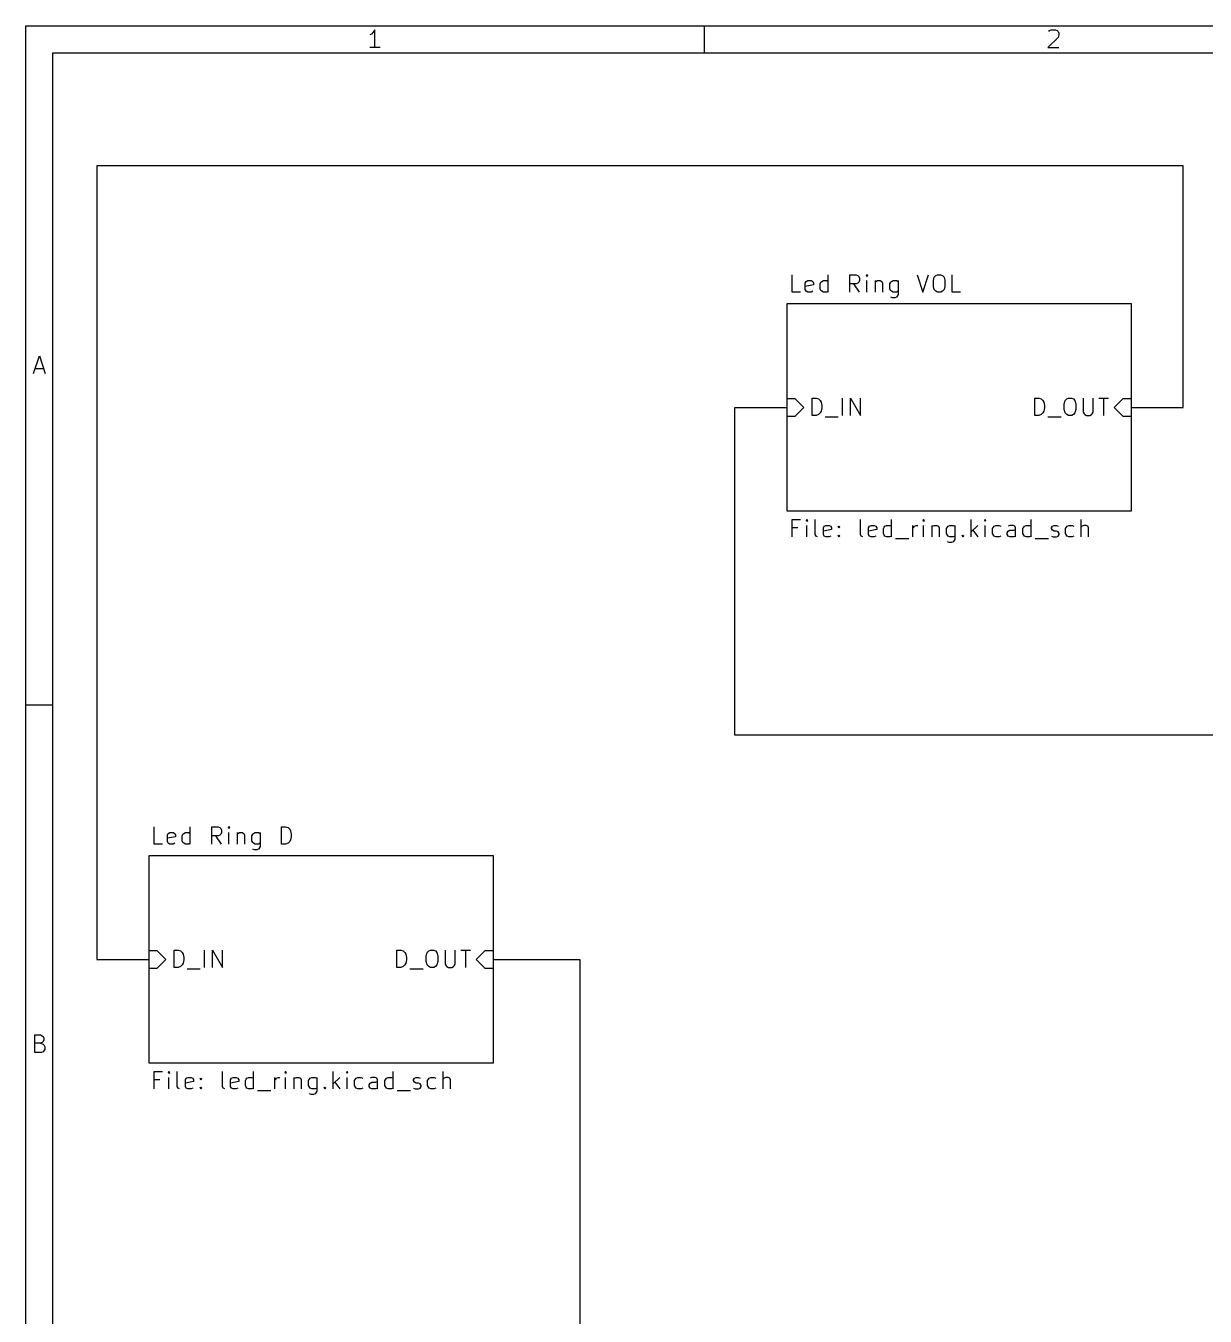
# Model space of a CAD drawing. Header units: millimetres. Extents: x 10 to 287, y -200 to -10.
# Drawn here: x 10 to 96.9, y -105 to -10 of the extents above; entities that cross this region are included whole.
import ezdxf

# ---------------------------------------------------------------- set-up
doc = ezdxf.new("R2010")
doc.units = ezdxf.units.MM
for name, color, linetype in [('GREENSIXTYFIVE', 129, 'CONTINUOUS'), ('LIGHTGREEN', 92, 'CONTINUOUS'), ('RED', 14, 'CONTINUOUS'), ('YELLOWTHREE', 44, 'CONTINUOUS')]:
    doc.layers.add(name, color=color, linetype=linetype)

msp = doc.modelspace()

# ---------------------------------------------------------------- linework, layer by layer
at = {"layer": 'GREENSIXTYFIVE', "linetype": 'CONTINUOUS'}
for p, q in [((66.4467, -29.6046), (66.4467, -28.3346)), ((69.1077, -29.6046), (69.1077, -28.3346)), ((70.68, -29.6046), (70.68, -28.3346)), ((70.68, -28.3346), (71.1638, -28.3346)), ((71.1638, -28.3346), (71.2848, -28.3951)), ((71.2848, -28.3951), (71.3453, -28.4556)), ((71.3453, -28.4556), (71.4057, -28.5765)), ((71.95, -28.3346), (71.8896, -28.3951)), ((71.8896, -28.3951), (71.95, -28.4556)), ((72.0105, -28.3951), (71.95, -28.3346)), ((71.95, -28.3346), (71.95, -28.4556)), ((71.95, -28.4556), (72.0105, -28.3951)), ((75.639, -28.3346), (76.0623, -29.6046)), ((76.0623, -29.6046), (76.4857, -28.3346)), ((76.909, -28.5161), (77.03, -28.3951)), ((77.03, -28.3951), (77.1509, -28.3346)), ((77.1509, -28.3346), (77.3928, -28.3346)), ((77.3928, -28.3346), (77.5138, -28.3951)), ((77.5138, -28.3951), (77.6347, -28.5161)), ((78.2395, -29.6046), (78.2395, -28.3346)), ((67.4144, -28.9394), (67.4748, -28.8184)), ((67.4144, -29.4232), (67.4144, -28.9394)), ((68.0191, -29.0603), (67.4144, -29.1813)), ((67.4748, -29.5442), (67.4144, -29.4232)), ((67.4748, -28.8184), (67.5958, -28.758)), ((67.5958, -28.758), (67.8377, -28.758)), ((67.8377, -28.758), (67.9586, -28.8184)), ((67.9586, -28.8184), (68.0191, -28.9394)), ((68.0191, -28.9394), (68.0191, -29.0603)), ((68.503, -28.9999), (68.5634, -28.8789)), ((68.503, -29.3627), (68.503, -28.9999)), ((68.5634, -29.4837), (68.503, -29.3627)), ((68.5634, -28.8789), (68.6239, -28.8184)), ((68.6239, -28.8184), (68.7449, -28.758)), ((68.7449, -28.758), (68.9868, -28.758)), ((68.9868, -28.758), (69.1077, -28.8184)), ((71.1638, -28.9999), (70.68, -28.9999)), ((71.4057, -29.6046), (70.9824, -28.9999)), ((71.2848, -28.9394), (71.1638, -28.9999)), ((71.3453, -28.8789), (71.2848, -28.9394)), ((71.4057, -28.758), (71.3453, -28.8789)), ((71.4057, -28.5765), (71.4057, -28.758)), ((71.95, -29.6046), (71.95, -28.758)), ((72.5548, -28.758), (72.5548, -29.6046)), ((72.5548, -28.8789), (72.6153, -28.8184)), ((72.6153, -28.8184), (72.7363, -28.758)), ((72.7363, -28.758), (72.9177, -28.758)), ((72.9177, -28.758), (73.0386, -28.8184)), ((73.0386, -28.8184), (73.0991, -28.9394)), ((73.0991, -28.9394), (73.0991, -29.6046)), ((73.6434, -28.9999), (73.7038, -28.8789)), ((73.6434, -29.3627), (73.6434, -28.9999)), ((73.7038, -29.4837), (73.6434, -29.3627)), ((73.7038, -28.8789), (73.7643, -28.8184)), ((73.7643, -28.8184), (73.8853, -28.758)), ((73.8853, -28.758), (74.1272, -28.758)), ((74.1272, -28.758), (74.2481, -28.8184)), ((74.2481, -28.758), (74.2481, -29.7861)), ((76.8486, -28.758), (76.909, -28.5161)), ((76.8486, -29.1813), (76.8486, -28.758)), ((76.909, -29.4232), (76.8486, -29.1813)), ((77.03, -29.5442), (76.909, -29.4232)), ((77.6347, -29.4232), (77.5138, -29.5442)), ((77.6347, -28.5161), (77.6952, -28.758)), ((77.6952, -29.1813), (77.6347, -29.4232)), ((77.6952, -28.758), (77.6952, -29.1813)), ((67.0515, -29.6046), (66.4467, -29.6046)), ((67.5958, -29.6046), (67.4748, -29.5442)), ((67.8377, -29.6046), (67.5958, -29.6046)), ((67.9586, -29.5442), (67.8377, -29.6046)), ((68.6239, -29.5442), (68.5634, -29.4837)), ((68.7449, -29.6046), (68.6239, -29.5442)), ((68.9868, -29.6046), (68.7449, -29.6046)), ((69.1077, -29.5442), (68.9868, -29.6046)), ((73.7643, -29.5442), (73.7038, -29.4837)), ((73.8248, -30.028), (73.7038, -29.9675)), ((73.8853, -29.6046), (73.7643, -29.5442)), ((74.0062, -30.028), (73.8248, -30.028)), ((74.1272, -29.6046), (73.8853, -29.6046)), ((74.1272, -29.9675), (74.0062, -30.028)), ((74.2481, -29.5442), (74.1272, -29.6046)), ((74.1876, -29.907), (74.1272, -29.9675)), ((74.2481, -29.7861), (74.1876, -29.907)), ((77.1509, -29.6046), (77.03, -29.5442)), ((77.3928, -29.6046), (77.1509, -29.6046)), ((77.5138, -29.5442), (77.3928, -29.6046)), ((78.8443, -29.6046), (78.2395, -29.6046)), ((66.675, -37.465), (66.04, -37.465)), ((66.04, -37.465), (66.04, -38.735)), ((67.31, -38.1), (66.675, -37.465)), ((67.9072, -38.6792), (67.9072, -37.4092)), ((67.9072, -37.4092), (68.2096, -37.4092)), ((68.2096, -37.4092), (68.391, -37.4697)), ((68.391, -37.4697), (68.512, -37.5907)), ((68.512, -37.5907), (68.5725, -37.7116)), ((68.5725, -37.7116), (68.6329, -37.9535)), ((68.6329, -37.9535), (68.6329, -38.1349)), ((70.1448, -38.6792), (70.1448, -37.4092)), ((70.7496, -38.6792), (70.7496, -37.4092)), ((70.7496, -37.4092), (71.4753, -38.6792)), ((71.4753, -38.6792), (71.4753, -37.4092)), ((84.3112, -38.6792), (84.3112, -37.4092)), ((84.3112, -37.4092), (84.6136, -37.4092)), ((84.6136, -37.4092), (84.795, -37.4697)), ((84.795, -37.4697), (84.916, -37.5907)), ((84.916, -37.5907), (84.9765, -37.7116)), ((84.9765, -37.7116), (85.0369, -37.9535)), ((85.0369, -37.9535), (85.0369, -38.1349)), ((86.4884, -37.8326), (86.5488, -37.5907)), ((86.4884, -38.2559), (86.4884, -37.8326)), ((86.5488, -37.5907), (86.6698, -37.4697)), ((86.6698, -37.4697), (86.7907, -37.4092)), ((86.7907, -37.4092), (87.0326, -37.4092)), ((87.0326, -37.4092), (87.1536, -37.4697)), ((87.1536, -37.4697), (87.2745, -37.5907)), ((87.2745, -37.5907), (87.335, -37.8326)), ((87.335, -37.8326), (87.335, -38.2559)), ((87.8793, -37.4092), (87.8793, -38.4373)), ((88.605, -38.4373), (88.605, -37.4092)), ((89.0284, -37.4092), (89.7541, -37.4092)), ((89.3913, -38.6792), (89.3913, -37.4092)), ((90.805, -37.465), (90.17, -38.1)), ((91.44, -37.465), (90.805, -37.465)), ((91.44, -38.735), (91.44, -37.465)), ((66.04, -38.735), (66.675, -38.735)), ((66.675, -38.735), (67.31, -38.1)), ((68.2096, -38.6792), (67.9072, -38.6792)), ((68.391, -38.6188), (68.2096, -38.6792)), ((68.512, -38.4978), (68.391, -38.6188)), ((68.5725, -38.3768), (68.512, -38.4978)), ((68.6329, -38.1349), (68.5725, -38.3768)), ((68.8749, -38.8002), (69.8425, -38.8002)), ((84.6136, -38.6792), (84.3112, -38.6792)), ((84.795, -38.6188), (84.6136, -38.6792)), ((84.916, -38.4978), (84.795, -38.6188)), ((84.9765, -38.3768), (84.916, -38.4978)), ((85.0369, -38.1349), (84.9765, -38.3768)), ((85.2789, -38.8002), (86.2465, -38.8002)), ((86.5488, -38.4978), (86.4884, -38.2559)), ((86.6698, -38.6188), (86.5488, -38.4978)), ((86.7907, -38.6792), (86.6698, -38.6188)), ((87.0326, -38.6792), (86.7907, -38.6792)), ((87.1536, -38.6188), (87.0326, -38.6792)), ((87.2745, -38.4978), (87.1536, -38.6188)), ((87.335, -38.2559), (87.2745, -38.4978)), ((87.8793, -38.4373), (87.9398, -38.5583)), ((87.9398, -38.5583), (88.0003, -38.6188)), ((88.0003, -38.6188), (88.1212, -38.6792)), ((88.1212, -38.6792), (88.3631, -38.6792)), ((88.3631, -38.6792), (88.4841, -38.6188)), ((88.4841, -38.6188), (88.5446, -38.5583)), ((88.5446, -38.5583), (88.605, -38.4373)), ((90.17, -38.1), (90.805, -38.735)), ((90.805, -38.735), (91.44, -38.735)), ((19.4567, -70.2446), (19.4567, -68.9746)), ((22.1177, -70.2446), (22.1177, -68.9746)), ((23.69, -70.2446), (23.69, -68.9746)), ((23.69, -68.9746), (24.1738, -68.9746)), ((24.1738, -68.9746), (24.2948, -69.0351)), ((24.2948, -69.0351), (24.3553, -69.0956)), ((24.3553, -69.0956), (24.4157, -69.2165)), ((24.4157, -69.2165), (24.4157, -69.398)), ((24.96, -68.9746), (24.8996, -69.0351)), ((24.8996, -69.0351), (24.96, -69.0956)), ((25.0205, -69.0351), (24.96, -68.9746)), ((24.96, -68.9746), (24.96, -69.0956)), ((24.96, -69.0956), (25.0205, -69.0351)), ((28.8304, -70.2446), (28.8304, -68.9746)), ((28.8304, -68.9746), (29.1328, -68.9746)), ((29.1328, -68.9746), (29.3142, -69.0351)), ((29.3142, -69.0351), (29.4352, -69.1561)), ((29.4352, -69.1561), (29.4957, -69.277)), ((29.4957, -69.277), (29.5561, -69.5189)), ((20.0615, -70.2446), (19.4567, -70.2446)), ((20.4244, -69.5794), (20.4848, -69.4584)), ((20.4244, -70.0632), (20.4244, -69.5794)), ((21.0291, -69.7003), (20.4244, -69.8213)), ((20.4848, -70.1842), (20.4244, -70.0632)), ((20.4848, -69.4584), (20.6058, -69.398)), ((20.6058, -70.2446), (20.4848, -70.1842)), ((20.6058, -69.398), (20.8477, -69.398)), ((20.8477, -70.2446), (20.6058, -70.2446)), ((20.8477, -69.398), (20.9686, -69.4584)), ((20.9686, -70.1842), (20.8477, -70.2446)), ((20.9686, -69.4584), (21.0291, -69.5794)), ((21.0291, -69.5794), (21.0291, -69.7003)), ((21.513, -69.6399), (21.5734, -69.5189)), ((21.513, -70.0027), (21.513, -69.6399)), ((21.5734, -70.1237), (21.513, -70.0027)), ((21.5734, -69.5189), (21.6339, -69.4584)), ((21.6339, -70.1842), (21.5734, -70.1237)), ((21.6339, -69.4584), (21.7549, -69.398)), ((21.7549, -70.2446), (21.6339, -70.1842)), ((21.7549, -69.398), (21.9968, -69.398)), ((21.9968, -70.2446), (21.7549, -70.2446)), ((21.9968, -69.398), (22.1177, -69.4584)), ((22.1177, -70.1842), (21.9968, -70.2446)), ((24.1738, -69.6399), (23.69, -69.6399)), ((24.4157, -70.2446), (23.9924, -69.6399)), ((24.2948, -69.5794), (24.1738, -69.6399)), ((24.3553, -69.5189), (24.2948, -69.5794)), ((24.4157, -69.398), (24.3553, -69.5189)), ((24.96, -70.2446), (24.96, -69.398)), ((25.5648, -69.398), (25.5648, -70.2446)), ((25.5648, -69.5189), (25.6253, -69.4584)), ((25.6253, -69.4584), (25.7463, -69.398)), ((25.7463, -69.398), (25.9277, -69.398)), ((25.9277, -69.398), (26.0486, -69.4584)), ((26.0486, -69.4584), (26.1091, -69.5794)), ((26.1091, -69.5794), (26.1091, -70.2446)), ((26.6534, -69.6399), (26.7138, -69.5189)), ((26.6534, -70.0027), (26.6534, -69.6399)), ((26.7138, -70.1237), (26.6534, -70.0027)), ((26.7138, -69.5189), (26.7743, -69.4584)), ((26.7743, -70.1842), (26.7138, -70.1237)), ((26.7743, -69.4584), (26.8953, -69.398)), ((26.8953, -70.2446), (26.7743, -70.1842)), ((26.8953, -69.398), (27.1372, -69.398)), ((27.1372, -70.2446), (26.8953, -70.2446)), ((27.1372, -69.398), (27.2581, -69.4584)), ((27.2581, -70.1842), (27.1372, -70.2446)), ((27.2581, -69.398), (27.2581, -70.4261)), ((29.1328, -70.2446), (28.8304, -70.2446)), ((29.3142, -70.1842), (29.1328, -70.2446)), ((29.4352, -70.0632), (29.3142, -70.1842)), ((29.4957, -69.9422), (29.4352, -70.0632)), ((29.5561, -69.7003), (29.4957, -69.9422)), ((29.5561, -69.5189), (29.5561, -69.7003)), ((26.8348, -70.668), (26.7138, -70.6075)), ((27.0162, -70.668), (26.8348, -70.668)), ((27.1372, -70.6075), (27.0162, -70.668)), ((27.1976, -70.547), (27.1372, -70.6075)), ((27.2581, -70.4261), (27.1976, -70.547)), ((19.685, -78.105), (19.05, -78.105)), ((19.05, -78.105), (19.05, -79.375)), ((20.32, -78.74), (19.685, -78.105)), ((19.685, -79.375), (20.32, -78.74)), ((20.9172, -79.3192), (20.9172, -78.0492)), ((20.9172, -78.0492), (21.2196, -78.0492)), ((21.2196, -78.0492), (21.401, -78.1097)), ((21.401, -78.1097), (21.522, -78.2307)), ((21.522, -78.2307), (21.5825, -78.3516)), ((21.5825, -78.3516), (21.6429, -78.5935)), ((21.6429, -78.7749), (21.5825, -79.0168)), ((21.6429, -78.5935), (21.6429, -78.7749)), ((23.1548, -79.3192), (23.1548, -78.0492)), ((23.7596, -79.3192), (23.7596, -78.0492)), ((23.7596, -78.0492), (24.4853, -79.3192)), ((24.4853, -79.3192), (24.4853, -78.0492)), ((37.3212, -79.3192), (37.3212, -78.0492)), ((37.3212, -78.0492), (37.6236, -78.0492)), ((37.6236, -78.0492), (37.805, -78.1097)), ((37.805, -78.1097), (37.926, -78.2307)), ((37.926, -78.2307), (37.9865, -78.3516)), ((37.9865, -78.3516), (38.0469, -78.5935)), ((38.0469, -78.7749), (37.9865, -79.0168)), ((38.0469, -78.5935), (38.0469, -78.7749)), ((39.4984, -78.4726), (39.5588, -78.2307)), ((39.4984, -78.8959), (39.4984, -78.4726)), ((39.5588, -78.2307), (39.6798, -78.1097)), ((39.6798, -78.1097), (39.8007, -78.0492)), ((39.8007, -78.0492), (40.0426, -78.0492)), ((40.0426, -78.0492), (40.1636, -78.1097)), ((40.1636, -78.1097), (40.2845, -78.2307)), ((40.2845, -78.2307), (40.345, -78.4726)), ((40.345, -78.4726), (40.345, -78.8959)), ((40.8893, -78.0492), (40.8893, -79.0773)), ((41.615, -79.0773), (41.615, -78.0492)), ((42.0384, -78.0492), (42.7641, -78.0492)), ((42.4013, -79.3192), (42.4013, -78.0492)), ((43.815, -78.105), (43.18, -78.74)), ((43.18, -78.74), (43.815, -79.375)), ((44.45, -78.105), (43.815, -78.105)), ((44.45, -79.375), (44.45, -78.105)), ((19.05, -79.375), (19.685, -79.375)), ((21.2196, -79.3192), (20.9172, -79.3192)), ((21.401, -79.2588), (21.2196, -79.3192)), ((21.522, -79.1378), (21.401, -79.2588)), ((21.5825, -79.0168), (21.522, -79.1378)), ((21.8849, -79.4402), (22.8525, -79.4402)), ((37.6236, -79.3192), (37.3212, -79.3192)), ((37.805, -79.2588), (37.6236, -79.3192)), ((37.926, -79.1378), (37.805, -79.2588)), ((37.9865, -79.0168), (37.926, -79.1378)), ((38.2889, -79.4402), (39.2565, -79.4402)), ((39.5588, -79.1378), (39.4984, -78.8959)), ((39.6798, -79.2588), (39.5588, -79.1378)), ((39.8007, -79.3192), (39.6798, -79.2588)), ((40.0426, -79.3192), (39.8007, -79.3192)), ((40.1636, -79.2588), (40.0426, -79.3192)), ((40.2845, -79.1378), (40.1636, -79.2588)), ((40.345, -78.8959), (40.2845, -79.1378)), ((40.8893, -79.0773), (40.9498, -79.1983)), ((40.9498, -79.1983), (41.0103, -79.2588)), ((41.0103, -79.2588), (41.1312, -79.3192)), ((41.1312, -79.3192), (41.3731, -79.3192)), ((41.3731, -79.3192), (41.4941, -79.2588)), ((41.4941, -79.2588), (41.5546, -79.1983)), ((41.5546, -79.1983), (41.615, -79.0773)), ((43.815, -79.375), (44.45, -79.375))]:
    msp.add_line(p, q, dxfattribs=at)
at = {"layer": 'LIGHTGREEN', "linetype": 'CONTINUOUS'}
for p, q in [((95.25, -20.32), (15.24, -20.32)), ((15.24, -20.32), (15.24, -78.74)), ((95.25, -38.1), (95.25, -20.32)), ((62.23, -62.23), (62.23, -38.1)), ((62.23, -38.1), (66.04, -38.1)), ((91.44, -38.1), (95.25, -38.1)), ((160.02, -62.23), (62.23, -62.23)), ((15.24, -78.74), (19.05, -78.74)), ((44.45, -78.74), (50.8, -78.74)), ((50.8, -78.74), (50.8, -109.22))]:
    msp.add_line(p, q, dxfattribs=at)
at = {"layer": 'RED', "linetype": 'CONTINUOUS'}
for p, q in [((10, -10), (287.0022, -10)), ((10, -200.0072), (10, -10)), ((35.7176, -10.2937), (35.5938, -10.4794)), ((35.7176, -11.5937), (35.7176, -10.2937)), ((60, -12), (60, -10)), ((85.3462, -10.4175), (85.4081, -10.3556)), ((85.4081, -10.3556), (85.5319, -10.2937)), ((85.5319, -10.2937), (85.8414, -10.2937)), ((85.8414, -10.2937), (85.9652, -10.3556)), ((85.9652, -10.3556), (86.0271, -10.4175)), ((86.0271, -10.4175), (86.089, -10.5413)), ((35.47, -10.6032), (35.3462, -10.6651)), ((35.5938, -10.4794), (35.47, -10.6032)), ((86.0271, -10.8508), (85.2843, -11.5937)), ((86.089, -10.6651), (86.0271, -10.8508)), ((86.089, -10.5413), (86.089, -10.6651)), ((12, -12), (285.0022, -12)), ((12, -198.0072), (12, -12)), ((36.089, -11.5937), (35.3462, -11.5937)), ((85.2843, -11.5937), (86.089, -11.5937)), ((66.04, -30.48), (66.04, -45.72)), ((91.44, -30.48), (66.04, -30.48)), ((66.04, -30.48), (66.04, -45.72)), ((91.44, -30.48), (66.04, -30.48)), ((91.44, -45.72), (91.44, -30.48)), ((91.44, -45.72), (91.44, -30.48)), ((10.5667, -35.5937), (11, -34.2937)), ((11, -34.2937), (11.4333, -35.5937)), ((10.6905, -35.2222), (11.3095, -35.2222)), ((66.04, -45.72), (91.44, -45.72)), ((66.04, -45.72), (91.44, -45.72)), ((10, -60), (12, -60)), ((19.05, -71.12), (19.05, -86.36)), ((44.45, -71.12), (19.05, -71.12)), ((19.05, -71.12), (19.05, -86.36)), ((44.45, -71.12), (19.05, -71.12)), ((44.45, -86.36), (44.45, -71.12)), ((44.45, -86.36), (44.45, -71.12)), ((10.6595, -85.5937), (10.6595, -84.2937)), ((10.6595, -84.2937), (11.0928, -84.2937)), ((11.0928, -84.2937), (11.2166, -84.3556)), ((11.2166, -84.3556), (11.2785, -84.4175)), ((11.2785, -84.4175), (11.3404, -84.5413)), ((11.3404, -84.5413), (11.3404, -84.6651)), ((11.0928, -84.9127), (10.6595, -84.9127)), ((11.2166, -84.8508), (11.0928, -84.9127)), ((11.0928, -84.9127), (11.2785, -84.9746)), ((11.2785, -84.7889), (11.2166, -84.8508)), ((11.3404, -84.6651), (11.2785, -84.7889)), ((11.2785, -84.9746), (11.3404, -85.0365)), ((11.3404, -85.4698), (11.2785, -85.5318)), ((11.3404, -85.0365), (11.4023, -85.1603)), ((11.4023, -85.346), (11.3404, -85.4698)), ((11.4023, -85.1603), (11.4023, -85.346)), ((11.1547, -85.5937), (10.6595, -85.5937)), ((11.2785, -85.5318), (11.1547, -85.5937)), ((19.05, -86.36), (44.45, -86.36)), ((19.05, -86.36), (44.45, -86.36))]:
    msp.add_line(p, q, dxfattribs=at)
at = {"layer": 'YELLOWTHREE', "linetype": 'CONTINUOUS'}
for p, q in [((66.4467, -47.6267), (66.4467, -46.3567)), ((66.4467, -46.3567), (67.0515, -46.3567)), ((67.5353, -46.3567), (67.4749, -46.4172)), ((67.4749, -46.4172), (67.5353, -46.4777)), ((67.5958, -46.4172), (67.5353, -46.3567)), ((67.5353, -46.3567), (67.5353, -46.4777)), ((67.5353, -46.4777), (67.5958, -46.4172)), ((68.1401, -47.4453), (68.1401, -46.3567)), ((71.4663, -47.4453), (71.4663, -46.3567)), ((73.7644, -47.6267), (73.7644, -46.3567)), ((76.1229, -46.3567), (76.0625, -46.4172)), ((76.0625, -46.4172), (76.1229, -46.4777)), ((76.1834, -46.4172), (76.1229, -46.3567)), ((76.1229, -46.3567), (76.1229, -46.4777)), ((76.1229, -46.4777), (76.1834, -46.4172)), ((79.6305, -47.6267), (79.6305, -46.3567)), ((80.6586, -46.3567), (80.5982, -46.4172)), ((80.5982, -46.4172), (80.6586, -46.4777)), ((80.7191, -46.4172), (80.6586, -46.3567)), ((80.6586, -46.3567), (80.6586, -46.4777)), ((80.6586, -46.4777), (80.7191, -46.4172)), ((84.0453, -47.6267), (84.0453, -46.3567)), ((87.7343, -47.6267), (87.7343, -46.3567)), ((66.8701, -46.9615), (66.4467, -46.9615)), ((67.5353, -47.6267), (67.5353, -46.7801)), ((68.2006, -47.5663), (68.1401, -47.4453)), ((68.7449, -46.9615), (68.8053, -46.8405)), ((68.7449, -47.4453), (68.7449, -46.9615)), ((69.3496, -47.0824), (68.7449, -47.2034)), ((68.8053, -47.5663), (68.7449, -47.4453)), ((68.8053, -46.8405), (68.9263, -46.7801)), ((68.9263, -46.7801), (69.1682, -46.7801)), ((69.1682, -46.7801), (69.2891, -46.8405)), ((69.2891, -46.8405), (69.3496, -46.9615)), ((69.3496, -46.9615), (69.3496, -47.0824)), ((69.8335, -46.901), (69.8939, -46.8405)), ((69.8939, -46.9615), (69.8335, -46.901)), ((69.8939, -46.8405), (69.9544, -46.901)), ((69.8939, -46.8405), (69.8939, -46.9615)), ((69.9544, -46.901), (69.8939, -46.9615)), ((71.5268, -47.5663), (71.4663, -47.4453)), ((72.0711, -46.9615), (72.1315, -46.8405)), ((72.0711, -47.4453), (72.0711, -46.9615)), ((72.6758, -47.0824), (72.0711, -47.2034)), ((72.1315, -47.5663), (72.0711, -47.4453)), ((72.1315, -46.8405), (72.2525, -46.7801)), ((72.2525, -46.7801), (72.4944, -46.7801)), ((72.4944, -46.7801), (72.6153, -46.8405)), ((72.6153, -46.8405), (72.6758, -46.9615)), ((72.6758, -46.9615), (72.6758, -47.0824)), ((73.1597, -47.022), (73.2201, -46.901)), ((73.1597, -47.3848), (73.1597, -47.022)), ((73.2201, -47.5058), (73.1597, -47.3848)), ((73.2201, -46.901), (73.2806, -46.8405)), ((73.2806, -46.8405), (73.4016, -46.7801)), ((73.4016, -46.7801), (73.6435, -46.7801)), ((73.6435, -46.7801), (73.7644, -46.8405)), ((75.3367, -47.6267), (75.3367, -46.7801)), ((75.3367, -47.022), (75.3972, -46.901)), ((75.3972, -46.901), (75.4577, -46.8405)), ((75.4577, -46.8405), (75.5786, -46.7801)), ((75.5786, -46.7801), (75.6996, -46.7801)), ((76.1229, -47.6267), (76.1229, -46.7801)), ((76.7277, -46.7801), (76.7277, -47.6267)), ((76.7277, -46.901), (76.7882, -46.8405)), ((76.7882, -46.8405), (76.9092, -46.7801)), ((76.9092, -46.7801), (77.0906, -46.7801)), ((77.0906, -46.7801), (77.2115, -46.8405)), ((77.2115, -46.8405), (77.272, -46.9615)), ((77.272, -46.9615), (77.272, -47.6267)), ((77.8163, -47.022), (77.8767, -46.901)), ((77.8163, -47.3848), (77.8163, -47.022)), ((77.8767, -47.5058), (77.8163, -47.3848)), ((77.8767, -46.901), (77.9372, -46.8405)), ((77.9372, -46.8405), (78.0582, -46.7801)), ((78.0582, -46.7801), (78.3001, -46.7801)), ((78.3001, -46.7801), (78.421, -46.8405)), ((78.421, -46.7801), (78.421, -47.8082)), ((80.1143, -46.7801), (79.6305, -47.2639)), ((79.7515, -47.1429), (80.1143, -47.6267)), ((80.6586, -47.6267), (80.6586, -46.7801)), ((81.203, -47.022), (81.2634, -46.901)), ((81.203, -47.3848), (81.203, -47.022)), ((81.2634, -47.5058), (81.203, -47.3848)), ((81.2634, -46.901), (81.3239, -46.8405)), ((81.3239, -46.8405), (81.4449, -46.7801)), ((81.4449, -46.7801), (81.6868, -46.7801)), ((81.6868, -46.7801), (81.8077, -46.8405)), ((82.2916, -47.3243), (82.352, -47.2034)), ((82.2916, -47.4453), (82.2916, -47.3243)), ((82.352, -47.5663), (82.2916, -47.4453)), ((82.473, -46.7801), (82.352, -46.8405)), ((82.352, -47.2034), (82.473, -47.1429)), ((82.7149, -46.7801), (82.473, -46.7801)), ((82.473, -47.1429), (82.7754, -47.1429)), ((82.8358, -46.8405), (82.7149, -46.7801)), ((82.7754, -47.1429), (82.8963, -47.0824)), ((82.8963, -46.9615), (82.8358, -46.8405)), ((82.8963, -47.6267), (82.8963, -46.9615)), ((83.4406, -47.022), (83.501, -46.901)), ((83.4406, -47.3848), (83.4406, -47.022)), ((83.501, -47.5058), (83.4406, -47.3848)), ((83.501, -46.901), (83.5615, -46.8405)), ((83.5615, -46.8405), (83.6825, -46.7801)), ((83.6825, -46.7801), (83.9244, -46.7801)), ((83.9244, -46.7801), (84.0453, -46.8405)), ((85.5572, -46.9615), (85.6176, -46.8405)), ((85.5572, -47.022), (85.5572, -46.9615)), ((85.6176, -47.1429), (85.5572, -47.022)), ((85.6176, -46.8405), (85.7386, -46.7801)), ((85.7386, -47.2034), (85.6176, -47.1429)), ((85.7386, -46.7801), (85.92, -46.7801)), ((85.92, -47.2034), (85.7386, -47.2034)), ((85.92, -46.7801), (86.041, -46.8405)), ((86.041, -47.2639), (85.92, -47.2034)), ((86.1014, -47.3848), (86.041, -47.2639)), ((86.041, -47.5663), (86.1014, -47.4453)), ((86.1014, -47.4453), (86.1014, -47.3848)), ((86.5853, -47.022), (86.6457, -46.901)), ((86.5853, -47.3848), (86.5853, -47.022)), ((86.6457, -47.5058), (86.5853, -47.3848)), ((86.6457, -46.901), (86.7062, -46.8405)), ((86.7062, -46.8405), (86.8272, -46.7801)), ((86.8272, -46.7801), (87.0691, -46.7801)), ((87.0691, -46.7801), (87.19, -46.8405)), ((87.7948, -46.8405), (87.7343, -46.901)), ((87.9158, -46.7801), (87.7948, -46.8405)), ((88.0972, -46.7801), (87.9158, -46.7801)), ((88.2181, -46.8405), (88.0972, -46.7801)), ((88.2786, -46.9615), (88.2181, -46.8405)), ((88.2786, -47.6267), (88.2786, -46.9615)), ((68.3216, -47.6267), (68.2006, -47.5663)), ((68.9263, -47.6267), (68.8053, -47.5663)), ((69.1682, -47.6267), (68.9263, -47.6267)), ((69.2891, -47.5663), (69.1682, -47.6267)), ((69.8335, -47.5663), (69.8939, -47.5058)), ((69.8939, -47.6267), (69.8335, -47.5663)), ((69.8939, -47.5058), (69.9544, -47.5663)), ((69.8939, -47.5058), (69.8939, -47.6267)), ((69.9544, -47.5663), (69.8939, -47.6267)), ((71.6478, -47.6267), (71.5268, -47.5663)), ((72.2525, -47.6267), (72.1315, -47.5663)), ((72.4944, -47.6267), (72.2525, -47.6267)), ((72.6153, -47.5663), (72.4944, -47.6267)), ((73.2806, -47.5663), (73.2201, -47.5058)), ((73.4016, -47.6267), (73.2806, -47.5663)), ((73.6435, -47.6267), (73.4016, -47.6267)), ((73.7644, -47.5663), (73.6435, -47.6267)), ((74.0668, -47.7477), (75.0344, -47.7477)), ((77.9372, -47.5663), (77.8767, -47.5058)), ((77.9977, -48.0501), (77.8767, -47.9896)), ((78.0582, -47.6267), (77.9372, -47.5663)), ((78.1791, -48.0501), (77.9977, -48.0501)), ((78.3001, -47.6267), (78.0582, -47.6267)), ((78.3001, -47.9896), (78.1791, -48.0501)), ((78.421, -47.5663), (78.3001, -47.6267)), ((78.3605, -47.9291), (78.3001, -47.9896)), ((78.421, -47.8082), (78.3605, -47.9291)), ((78.9653, -47.5663), (79.0257, -47.5058)), ((79.0257, -47.6267), (78.9653, -47.5663)), ((79.0257, -47.5058), (79.0862, -47.5663)), ((79.0257, -47.5058), (79.0257, -47.6267)), ((79.0862, -47.5663), (79.0257, -47.6267)), ((81.3239, -47.5663), (81.2634, -47.5058)), ((81.4449, -47.6267), (81.3239, -47.5663)), ((81.6868, -47.6267), (81.4449, -47.6267)), ((81.8077, -47.5663), (81.6868, -47.6267)), ((82.473, -47.6267), (82.352, -47.5663)), ((82.7754, -47.6267), (82.473, -47.6267)), ((82.8963, -47.5663), (82.7754, -47.6267)), ((83.5615, -47.5663), (83.501, -47.5058)), ((83.6825, -47.6267), (83.5615, -47.5663)), ((83.9244, -47.6267), (83.6825, -47.6267)), ((84.0453, -47.5663), (83.9244, -47.6267)), ((84.3477, -47.7477), (85.3153, -47.7477)), ((85.5572, -47.5663), (85.6781, -47.6267)), ((85.6781, -47.6267), (85.92, -47.6267)), ((85.92, -47.6267), (86.041, -47.5663)), ((86.7062, -47.5663), (86.6457, -47.5058)), ((86.8272, -47.6267), (86.7062, -47.5663)), ((87.0691, -47.6267), (86.8272, -47.6267)), ((87.19, -47.5663), (87.0691, -47.6267)), ((19.4567, -88.2667), (19.4567, -86.9967)), ((19.4567, -86.9967), (20.0615, -86.9967)), ((20.5453, -86.9967), (20.4849, -87.0572)), ((20.4849, -87.0572), (20.5453, -87.1177)), ((20.6058, -87.0572), (20.5453, -86.9967)), ((20.5453, -86.9967), (20.5453, -87.1177)), ((20.5453, -87.1177), (20.6058, -87.0572)), ((21.1501, -88.0853), (21.1501, -86.9967)), ((24.4763, -88.0853), (24.4763, -86.9967)), ((26.7744, -88.2667), (26.7744, -86.9967)), ((29.1329, -86.9967), (29.0725, -87.0572)), ((29.0725, -87.0572), (29.1329, -87.1177)), ((29.1934, -87.0572), (29.1329, -86.9967)), ((29.1329, -86.9967), (29.1329, -87.1177)), ((29.1329, -87.1177), (29.1934, -87.0572)), ((32.6405, -88.2667), (32.6405, -86.9967)), ((33.6686, -86.9967), (33.6082, -87.0572)), ((33.6082, -87.0572), (33.6686, -87.1177)), ((33.7291, -87.0572), (33.6686, -86.9967)), ((33.6686, -86.9967), (33.6686, -87.1177)), ((33.6686, -87.1177), (33.7291, -87.0572)), ((37.0553, -88.2667), (37.0553, -86.9967)), ((40.7443, -88.2667), (40.7443, -86.9967)), ((19.8801, -87.6015), (19.4567, -87.6015)), ((20.5453, -88.2667), (20.5453, -87.4201)), ((21.2106, -88.2063), (21.1501, -88.0853)), ((21.3316, -88.2667), (21.2106, -88.2063)), ((21.7549, -87.6015), (21.8153, -87.4805)), ((21.7549, -88.0853), (21.7549, -87.6015)), ((22.3596, -87.7224), (21.7549, -87.8434)), ((21.8153, -88.2063), (21.7549, -88.0853)), ((21.8153, -87.4805), (21.9363, -87.4201)), ((21.9363, -88.2667), (21.8153, -88.2063)), ((21.9363, -87.4201), (22.1782, -87.4201)), ((22.1782, -88.2667), (21.9363, -88.2667)), ((22.1782, -87.4201), (22.2991, -87.4805)), ((22.2991, -88.2063), (22.1782, -88.2667)), ((22.2991, -87.4805), (22.3596, -87.6015)), ((22.3596, -87.6015), (22.3596, -87.7224)), ((22.8435, -87.541), (22.9039, -87.4805)), ((22.9039, -87.6015), (22.8435, -87.541)), ((22.8435, -88.2063), (22.9039, -88.1458)), ((22.9039, -88.2667), (22.8435, -88.2063)), ((22.9039, -87.4805), (22.9644, -87.541)), ((22.9039, -87.4805), (22.9039, -87.6015)), ((22.9644, -87.541), (22.9039, -87.6015)), ((22.9039, -88.1458), (22.9644, -88.2063)), ((22.9039, -88.1458), (22.9039, -88.2667)), ((22.9644, -88.2063), (22.9039, -88.2667)), ((24.5368, -88.2063), (24.4763, -88.0853)), ((24.6578, -88.2667), (24.5368, -88.2063)), ((25.0811, -87.6015), (25.1415, -87.4805)), ((25.0811, -88.0853), (25.0811, -87.6015)), ((25.6858, -87.7224), (25.0811, -87.8434)), ((25.1415, -88.2063), (25.0811, -88.0853)), ((25.1415, -87.4805), (25.2625, -87.4201)), ((25.2625, -88.2667), (25.1415, -88.2063)), ((25.2625, -87.4201), (25.5044, -87.4201)), ((25.5044, -88.2667), (25.2625, -88.2667)), ((25.5044, -87.4201), (25.6253, -87.4805)), ((25.6253, -88.2063), (25.5044, -88.2667)), ((25.6253, -87.4805), (25.6858, -87.6015)), ((25.6858, -87.6015), (25.6858, -87.7224)), ((26.1697, -87.662), (26.2301, -87.541)), ((26.1697, -88.0248), (26.1697, -87.662)), ((26.2301, -88.1458), (26.1697, -88.0248)), ((26.2301, -87.541), (26.2906, -87.4805)), ((26.2906, -88.2063), (26.2301, -88.1458)), ((26.2906, -87.4805), (26.4116, -87.4201)), ((26.4116, -88.2667), (26.2906, -88.2063)), ((26.4116, -87.4201), (26.6535, -87.4201)), ((26.6535, -88.2667), (26.4116, -88.2667)), ((26.6535, -87.4201), (26.7744, -87.4805)), ((26.7744, -88.2063), (26.6535, -88.2667)), ((28.3467, -88.2667), (28.3467, -87.4201)), ((28.3467, -87.662), (28.4072, -87.541)), ((28.4072, -87.541), (28.4677, -87.4805)), ((28.4677, -87.4805), (28.5886, -87.4201)), ((28.5886, -87.4201), (28.7096, -87.4201)), ((29.1329, -88.2667), (29.1329, -87.4201)), ((29.7377, -87.4201), (29.7377, -88.2667)), ((29.7377, -87.541), (29.7982, -87.4805)), ((29.7982, -87.4805), (29.9192, -87.4201)), ((29.9192, -87.4201), (30.1006, -87.4201)), ((30.1006, -87.4201), (30.2215, -87.4805)), ((30.2215, -87.4805), (30.282, -87.6015)), ((30.282, -87.6015), (30.282, -88.2667)), ((30.8263, -87.662), (30.8867, -87.541)), ((30.8263, -88.0248), (30.8263, -87.662)), ((30.8867, -88.1458), (30.8263, -88.0248)), ((30.8867, -87.541), (30.9472, -87.4805)), ((30.9472, -88.2063), (30.8867, -88.1458)), ((30.9472, -87.4805), (31.0682, -87.4201)), ((31.0682, -88.2667), (30.9472, -88.2063)), ((31.0682, -87.4201), (31.3101, -87.4201)), ((31.3101, -88.2667), (31.0682, -88.2667)), ((31.3101, -87.4201), (31.431, -87.4805)), ((31.431, -88.2063), (31.3101, -88.2667)), ((31.431, -87.4201), (31.431, -88.4482)), ((31.9753, -88.2063), (32.0357, -88.1458)), ((32.0357, -88.2667), (31.9753, -88.2063)), ((32.0357, -88.1458), (32.0962, -88.2063)), ((32.0357, -88.1458), (32.0357, -88.2667)), ((32.0962, -88.2063), (32.0357, -88.2667)), ((33.1243, -87.4201), (32.6405, -87.9039)), ((32.7615, -87.7829), (33.1243, -88.2667)), ((33.6686, -88.2667), (33.6686, -87.4201)), ((34.213, -87.662), (34.2734, -87.541)), ((34.213, -88.0248), (34.213, -87.662)), ((34.2734, -88.1458), (34.213, -88.0248)), ((34.2734, -87.541), (34.3339, -87.4805)), ((34.3339, -88.2063), (34.2734, -88.1458)), ((34.3339, -87.4805), (34.4549, -87.4201)), ((34.4549, -88.2667), (34.3339, -88.2063)), ((34.4549, -87.4201), (34.6968, -87.4201)), ((34.6968, -88.2667), (34.4549, -88.2667)), ((34.6968, -87.4201), (34.8177, -87.4805)), ((34.8177, -88.2063), (34.6968, -88.2667)), ((35.3016, -87.9643), (35.362, -87.8434)), ((35.3016, -88.0853), (35.3016, -87.9643)), ((35.362, -88.2063), (35.3016, -88.0853)), ((35.483, -87.4201), (35.362, -87.4805)), ((35.362, -87.8434), (35.483, -87.7829)), ((35.483, -88.2667), (35.362, -88.2063)), ((35.7249, -87.4201), (35.483, -87.4201)), ((35.483, -87.7829), (35.7854, -87.7829)), ((35.7854, -88.2667), (35.483, -88.2667)), ((35.8458, -87.4805), (35.7249, -87.4201)), ((35.7854, -87.7829), (35.9063, -87.7224)), ((35.9063, -88.2063), (35.7854, -88.2667)), ((35.9063, -87.6015), (35.8458, -87.4805)), ((35.9063, -88.2667), (35.9063, -87.6015)), ((36.4506, -87.662), (36.511, -87.541)), ((36.4506, -88.0248), (36.4506, -87.662)), ((36.511, -88.1458), (36.4506, -88.0248)), ((36.511, -87.541), (36.5715, -87.4805)), ((36.5715, -88.2063), (36.511, -88.1458)), ((36.5715, -87.4805), (36.6925, -87.4201)), ((36.6925, -88.2667), (36.5715, -88.2063)), ((36.6925, -87.4201), (36.9344, -87.4201)), ((36.9344, -88.2667), (36.6925, -88.2667)), ((36.9344, -87.4201), (37.0553, -87.4805)), ((37.0553, -88.2063), (36.9344, -88.2667)), ((38.5672, -87.6015), (38.6276, -87.4805)), ((38.5672, -87.662), (38.5672, -87.6015)), ((38.6276, -87.7829), (38.5672, -87.662)), ((38.5672, -88.2063), (38.6881, -88.2667)), ((38.6276, -87.4805), (38.7486, -87.4201)), ((38.7486, -87.8434), (38.6276, -87.7829)), ((38.6881, -88.2667), (38.93, -88.2667)), ((38.7486, -87.4201), (38.93, -87.4201)), ((38.93, -87.8434), (38.7486, -87.8434)), ((38.93, -87.4201), (39.051, -87.4805)), ((39.051, -87.9039), (38.93, -87.8434)), ((38.93, -88.2667), (39.051, -88.2063)), ((39.1114, -88.0248), (39.051, -87.9039)), ((39.051, -88.2063), (39.1114, -88.0853)), ((39.1114, -88.0853), (39.1114, -88.0248)), ((39.5953, -87.662), (39.6557, -87.541)), ((39.5953, -88.0248), (39.5953, -87.662)), ((39.6557, -88.1458), (39.5953, -88.0248)), ((39.6557, -87.541), (39.7162, -87.4805)), ((39.7162, -88.2063), (39.6557, -88.1458)), ((39.7162, -87.4805), (39.8372, -87.4201)), ((39.8372, -88.2667), (39.7162, -88.2063)), ((39.8372, -87.4201), (40.0791, -87.4201)), ((40.0791, -88.2667), (39.8372, -88.2667)), ((40.0791, -87.4201), (40.2, -87.4805)), ((40.2, -88.2063), (40.0791, -88.2667)), ((40.8048, -87.4805), (40.7443, -87.541)), ((40.9258, -87.4201), (40.8048, -87.4805)), ((41.1072, -87.4201), (40.9258, -87.4201)), ((41.2281, -87.4805), (41.1072, -87.4201)), ((41.2886, -87.6015), (41.2281, -87.4805)), ((41.2886, -88.2667), (41.2886, -87.6015)), ((27.0768, -88.3877), (28.0444, -88.3877)), ((31.0077, -88.6901), (30.8867, -88.6296)), ((31.1891, -88.6901), (31.0077, -88.6901)), ((31.3101, -88.6296), (31.1891, -88.6901)), ((31.3705, -88.5691), (31.3101, -88.6296)), ((31.431, -88.4482), (31.3705, -88.5691)), ((37.3577, -88.3877), (38.3253, -88.3877))]:
    msp.add_line(p, q, dxfattribs=at)

doc.saveas('drawing.dxf')
